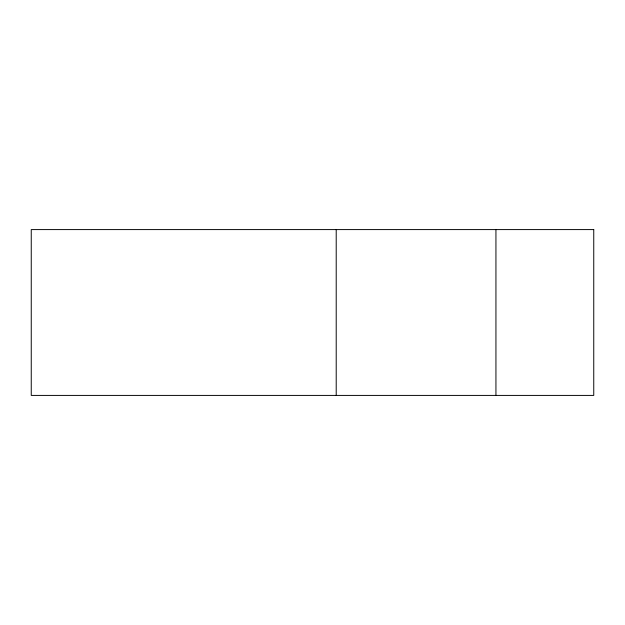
<?xml version="1.0" encoding="UTF-8"?>
<svg xmlns="http://www.w3.org/2000/svg" width="625" height="625" viewBox="0 0 625 625"><rect width="100%" height="100%" fill="white"/><g stroke="black" fill="none" stroke-linecap="round" stroke-linejoin="round"><path stroke-width="0.94" d="M495.937 229.586L495.937 395.414M336.211 229.586L336.211 395.414M593.75 229.586L31.25 229.586L31.25 395.414L593.75 395.414L593.75 229.586"/></g></svg>
